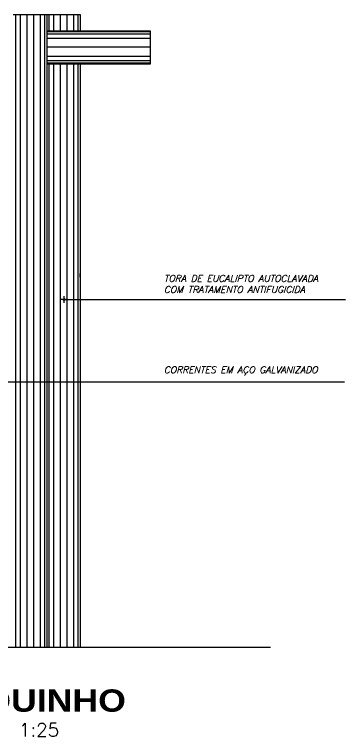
# Model space of a CAD drawing. Header units: millimetres. Extents: x 490 to 675, y -160 to -87.
# Drawn here: x 590.195 to 591.68, y -154.765 to -151.53 of the extents above; entities that cross this region are included whole.
import ezdxf
from ezdxf.enums import TextEntityAlignment as Align

# ---------------------------------------------------------------- set-up
doc = ezdxf.new("R2010")
doc.units = ezdxf.units.MM
doc.header["$LTSCALE"] = 2.5
for name, color, linetype in [('ARQ_COTAS', 1, 'Continuous'), ('ARQ_ESTRUTURA', 6, 'Continuous'), ('ARQ_HAT', 8, 'Continuous'), ('ARQ_VISTA02', 2, 'Continuous'), ('TITULO', 2, 'Continuous')]:
    doc.layers.add(name, color=color, linetype=linetype)
doc.styles.add('COTA200', font='ROMANS.SHX')
doc.styles.add('ROMANS', font='romans', dxfattribs={"oblique": 15})
doc.styles.add('TIT200', font='')
doc.styles.get('TIT200').set_extended_font_data('Arial Black')
doc.dimstyles.new('CHAMADA 20 AGORA', dxfattribs={"dimtxt": 0.03, "dimasz": 0.015, "dimexe": 0.18, "dimexo": 0.06, "dimgap": 0.03, "dimtad": 1, "dimrnd": 0.01, "dimzin": 4, "dimdsep": 46, "dimtxsty": 'ROMANS', "dimblk": 'DOT', "dimcen": 0.09, "dimse1": 1, "dimse2": 1, "dimclrd": 7, "dimclre": 8, "dimclrt": 2, "dimadec": 0, "dimazin": 0, "dimtfac": 1.666667, "dimtix": 1, "dimtmove": 0, "dimatfit": 3, "dimldrblk": 'DOT', "dimfxl": 1, "dimtvp": 1.333333, "dimtolj": 1, "dimtzin": 0, "dimarcsym": 0})

# ---------------------------------------------------------------- blocks, each defined once
blk = doc.blocks.new('DOT')
for p, q in [((-1, 0), (1, 0)), ((0, 1), (0, -1))]:
    blk.add_line(p, q)
blk.add_circle((0, 0), 0.25)

msp = doc.modelspace()

# ---------------------------------------------------------------- linework, layer by layer
at = {"layer": 'ARQ_ESTRUTURA'}
msp.add_line((584.7951, -154.3639), (591.3441, -154.3639), dxfattribs=at)
at = {"layer": 'ARQ_HAT'}
for p, q in [((590.2003, -151.5295), (590.2003, -154.3639)), ((590.2203, -151.5295), (590.2203, -154.3639)), ((590.2503, -151.5295), (590.2503, -154.3639)), ((590.2803, -151.5295), (590.2803, -154.3639)), ((590.3103, -151.5295), (590.3103, -154.3639)), ((590.3303, -151.5295), (590.3303, -154.3639)), ((590.3503, -151.5295), (590.3503, -151.6024)), ((590.3703, -151.5295), (590.3703, -151.6024)), ((590.4003, -151.5295), (590.4003, -151.6024)), ((590.4303, -151.5295), (590.4303, -151.6024)), ((590.4603, -151.5295), (590.4603, -151.6024)), ((590.4803, -151.5295), (590.4803, -151.6024)), ((590.8039, -151.6074), (590.3404, -151.6074)), ((590.8039, -151.6174), (590.3404, -151.6174)), ((590.8039, -151.6374), (590.3404, -151.6374)), ((590.8039, -151.6764), (590.3404, -151.6764)), ((590.8039, -151.7174), (590.3404, -151.7174)), ((590.8039, -151.7374), (590.3404, -151.7374)), ((590.8039, -151.7474), (590.3404, -151.7474)), ((590.3503, -151.7529), (590.3503, -154.3639)), ((590.3703, -151.7529), (590.3703, -154.3639)), ((590.4003, -151.7529), (590.4003, -154.3639)), ((590.4303, -151.7529), (590.4303, -154.3639)), ((590.4603, -151.7529), (590.4603, -154.3639)), ((590.4803, -151.7529), (590.4803, -154.3639))]:
    msp.add_line(p, q, dxfattribs=at)
at = {"layer": 'ARQ_VISTA02'}
for p, q in [((590.1903, -151.5295), (590.3404, -151.5295)), ((590.3404, -151.5295), (590.3404, -154.3639)), ((590.3404, -151.5295), (590.4905, -151.5295)), ((590.4905, -151.5295), (590.4905, -151.6024)), ((590.3404, -151.6024), (590.4905, -151.6024)), ((590.4905, -151.6024), (590.8039, -151.6024)), ((590.8039, -151.6024), (590.8039, -151.7529)), ((590.4905, -151.7529), (590.3404, -151.7529)), ((590.8039, -151.7529), (590.4905, -151.7529)), ((590.4905, -151.7529), (590.4905, -152.695)), ((590.4905, -152.7065), (590.4905, -152.6899)), ((590.4905, -152.695), (590.4905, -154.3639))]:
    msp.add_line(p, q, dxfattribs=at)

# ---------------------------------------------------------------- texts
at = {"layer": 'ARQ_COTAS', "color": 2, "char_height": 0.03, "attachment_point": 7, "style": 'ROMANS'}
for s, insert in [('TORA DE EUCALIPTO AUTOCLAVADA\\PCOM TRATAMENTO ANTIFUGICIDA', (590.8656, -152.7769)), ('CORRENTES EM AÇO GALVANIZADO', (590.8656, -153.1448))]:
    msp.add_mtext(s, dxfattribs=dict(at, insert=insert))
at = {"layer": 'TITULO'}
for s, height, style, p in [('VISTA  03 - PARQUINHO', 0.1, 'TIT200', (589.7669, -154.6033)), ('ESC.:                   1:25', 0.06, 'COTA200', (589.7692, -154.7345))]:
    msp.add_text(s, height=height, dxfattribs=dict(at, style=style)).set_placement(p, align=Align.MIDDLE_CENTER)

# ---------------------------------------------------------------- leaders
at = {"layer": 'ARQ_COTAS', "annotation_type": 0, "has_hookline": 1, "hookline_direction": 0}
for points, text_width in [([(590.4186, -152.8069), (590.7689, -152.8069), (590.8356, -152.8069)], 0.8148), ([(589.6878, -153.1748), (590.7689, -153.1748), (590.8356, -153.1748)], 0.8099)]:
    msp.add_leader(points, dimstyle='CHAMADA 20 AGORA', override={"dimldrblk": 'DOT'}, dxfattribs=dict(at, text_width=text_width))

doc.saveas('drawing.dxf')
